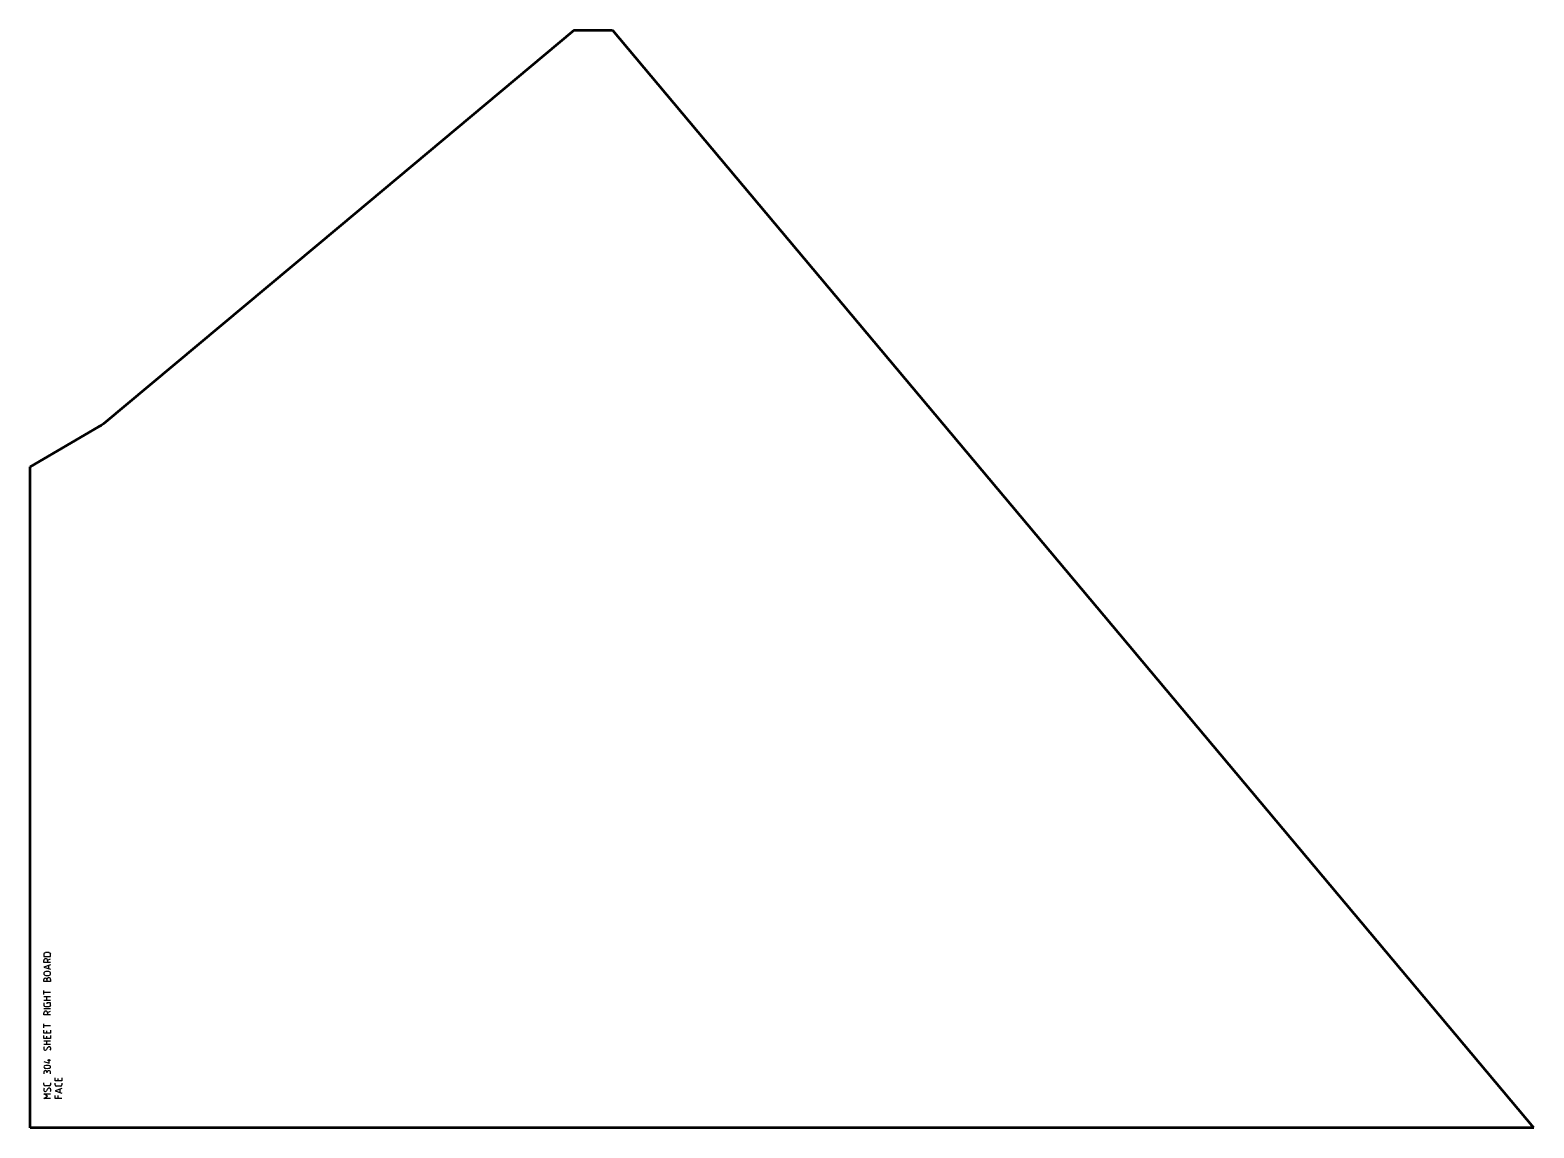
# Model space of a CAD drawing. Header units: millimetres. Extents: x -66 to 1277, y -628 to 352.
import ezdxf

# ---------------------------------------------------------------- set-up
doc = ezdxf.new("R2010")
doc.units = ezdxf.units.MM
doc.layers.add('IV_MARK_SURFACE', color=2, linetype='Continuous', lineweight=25)
doc.layers.add('IV_OUTER_PROFILE', color=7, linetype='Continuous', lineweight=50)

msp = doc.modelspace()

# ---------------------------------------------------------------- linework, layer by layer
at = {"layer": 'IV_MARK_SURFACE'}
for p, q in [((-53.4, -473.4), (-53.4, -475.4)), ((-53.4, -475.4), (-47.3, -475.4)), ((-53.4, -480.8), (-53.4, -479.1)), ((-50, -480.8), (-53.4, -480.8)), ((-47.3, -482.8), (-53.4, -484.9)), ((-48.6, -472), (-52, -472)), ((-50, -478.8), (-47.3, -477.4)), ((-50, -479.1), (-50, -480.8)), ((-47.3, -480.8), (-50, -480.8)), ((-47.3, -475.4), (-47.3, -473.4)), ((-53.4, -484.9), (-47.3, -486.9)), ((-53.4, -497.8), (-53.4, -496.1)), ((-49, -488.9), (-51.7, -488.9)), ((-51.7, -492.3), (-49, -492.3)), ((-50.7, -496.1), (-50.7, -497.8)), ((-49, -486.2), (-49, -483.5)), ((-47.3, -496.1), (-47.3, -497.8)), ((-50.7, -497.8), (-53.4, -497.8)), ((-53.4, -507.6), (-53.4, -505.9)), ((-47.3, -507.6), (-53.4, -507.6)), ((-53.4, -509.3), (-53.4, -507.6)), ((-47.3, -497.8), (-50.7, -497.8)), ((-53.4, -511.3), (-50.7, -511.3)), ((-50.7, -514.7), (-53.4, -514.7)), ((-53.4, -516.7), (-53.4, -518.8)), ((-47.3, -522.2), (-53.4, -522.2)), ((-52, -520.1), (-48.6, -520.1)), ((-50.7, -511.3), (-47.3, -511.3)), ((-50.7, -514.7), (-50.7, -511.3)), ((-47.3, -514.7), (-50.7, -514.7)), ((-47.3, -516.7), (-50.7, -516.7)), ((-50.7, -516.7), (-50.7, -517.7)), ((-47.3, -518.8), (-47.3, -516.7)), ((-53.4, -527.6), (-53.4, -525.9)), ((-50, -527.6), (-53.4, -527.6)), ((-53.4, -537.4), (-53.4, -535.7)), ((-50, -525.5), (-47.3, -524.2)), ((-50, -525.9), (-50, -527.6)), ((-47.3, -527.6), (-50, -527.6)), ((-47.3, -537.4), (-53.4, -537.4)), ((-53.4, -539.1), (-53.4, -537.4)), ((-53.4, -543.8), (-53.4, -541.1)), ((-50.7, -543.8), (-53.4, -543.8)), ((-53.4, -548.6), (-53.4, -545.9)), ((-50.7, -548.6), (-53.4, -548.6)), ((-50.7, -543.8), (-50.7, -541.8)), ((-47.3, -543.8), (-50.7, -543.8)), ((-50.7, -548.6), (-50.7, -546.6)), ((-47.3, -548.6), (-50.7, -548.6)), ((-47.3, -541.1), (-47.3, -543.8)), ((-47.3, -545.9), (-47.3, -548.6)), ((-53.4, -550.6), (-50.7, -550.6)), ((-50.7, -554), (-53.4, -554)), ((-50, -556.7), (-51, -558.4)), ((-50.7, -550.6), (-47.3, -550.6)), ((-50.7, -554), (-50.7, -550.6)), ((-47.3, -554), (-50.7, -554)), ((-53.4, -569.3), (-48.6, -570.6)), ((-48.6, -568.2), (-50, -568.2)), ((-48.6, -568.2), (-48.6, -567.2)), ((-47.3, -568.2), (-48.6, -568.2)), ((-48.6, -570.6), (-48.6, -568.2)), ((-53.4, -578.7), (-53.4, -580.1)), ((-53.4, -589.6), (-53.4, -588.2)), ((-50.7, -579.1), (-50.7, -579.4)), ((-47.3, -580.1), (-47.3, -579.1)), ((-47.3, -588.2), (-47.3, -589.6)), ((-43.3, -586.5), (-43.3, -583.8)), ((-40.6, -586.5), (-43.3, -586.5)), ((-43.3, -589.9), (-43.3, -588.6)), ((-40.6, -586.5), (-40.6, -584.5)), ((-37.2, -586.5), (-40.6, -586.5)), ((-37.2, -583.8), (-37.2, -586.5)), ((-37.2, -588.6), (-37.2, -589.9)), ((-50, -600.1), (-53.4, -598.1)), ((-53.4, -598.1), (-47.3, -598.1)), ((-53.4, -602.1), (-50, -600.1)), ((-47.3, -602.1), (-53.4, -602.1)), ((-48.6, -590.9), (-52, -590.9)), ((-50, -593.7), (-51, -595.4)), ((-37.2, -593.3), (-43.3, -595.4)), ((-43.3, -595.4), (-37.2, -597.4)), ((-43.3, -602.1), (-43.3, -599.4)), ((-40.6, -602.1), (-43.3, -602.1)), ((-38.6, -591.3), (-42, -591.3)), ((-40.6, -602.1), (-40.6, -599.4)), ((-37.2, -602.1), (-40.6, -602.1)), ((-38.9, -596.7), (-38.9, -594))]:
    msp.add_line(p, q, dxfattribs=at)
for centre, radius, start, end in [((-52, -473.4), 1.36, 90, 180), ((-51.7, -479.1), 1.69, 0, 180), ((-48.6, -473.4), 1.36, 0, 90), ((-51.7, -490.6), 1.69, 90, 270), ((-52, -496.1), 1.36, 0, 180), ((-49, -496.1), 1.69, 0, 180), ((-49, -490.6), 1.69, 270, 90), ((-52, -518.8), 1.36, 180, 270), ((-48.6, -518.8), 1.36, 270, 0), ((-51.7, -525.9), 1.69, 0, 180), ((-50.5, -557.4), 2.86, 151.7153, 208.2847), ((-52.2, -557.7), 1.35, 229.6263, 329.2984), ((-48.7, -557.5), 1.46, 2.3685, 149.559), ((-49.5, -557.8), 2.28, 326.4174, 10.9627), ((-52.3, -574), 1.1, 112.4119, 247.5881), ((-50.3, -581.2), 8.54, 73.8661, 106.1339), ((-50.3, -566.8), 8.54, 253.8661, 286.1339), ((-48.4, -574), 1.1, 293.0373, 66.9627), ((-52, -578.7), 1.36, 0, 180), ((-52, -589.6), 1.36, 180, 270), ((-49, -579.1), 1.69, 0, 180), ((-48.6, -589.6), 1.36, 270, 0), ((-42, -589.9), 1.36, 180, 270), ((-38.6, -589.9), 1.36, 270, 0), ((-50.5, -594.3), 2.86, 151.7153, 208.2847), ((-52.2, -594.7), 1.35, 229.6263, 329.2984), ((-48.7, -594.4), 1.46, 2.3685, 149.559), ((-49.5, -594.8), 2.28, 326.4174, 10.9627)]:
    msp.add_arc(centre, radius, start, end, dxfattribs=at)
at = {"layer": 'IV_OUTER_PROFILE'}
for p, q in [((419.9, 351.5), (209.9, 175.7)), ((419.9, 351.5), (454, 351.5)), ((454, 351.5), (454.2, 351.5)), ((454.2, 351.5), (920.8, -204.5)), ((209.9, 175.7), (0, 0)), ((0, 0), (-2.3, -1.4)), ((-4.5, -2.7), (-65.7, -38.3)), ((-2.3, -1.4), (-4.5, -2.7)), ((-65.7, -628.5), (-65.7, -38.3)), ((1276.7, -628.5), (920.8, -204.5)), ((1276.7, -628.5), (-65.7, -628.5))]:
    msp.add_line(p, q, dxfattribs=at)

doc.saveas('drawing.dxf')
